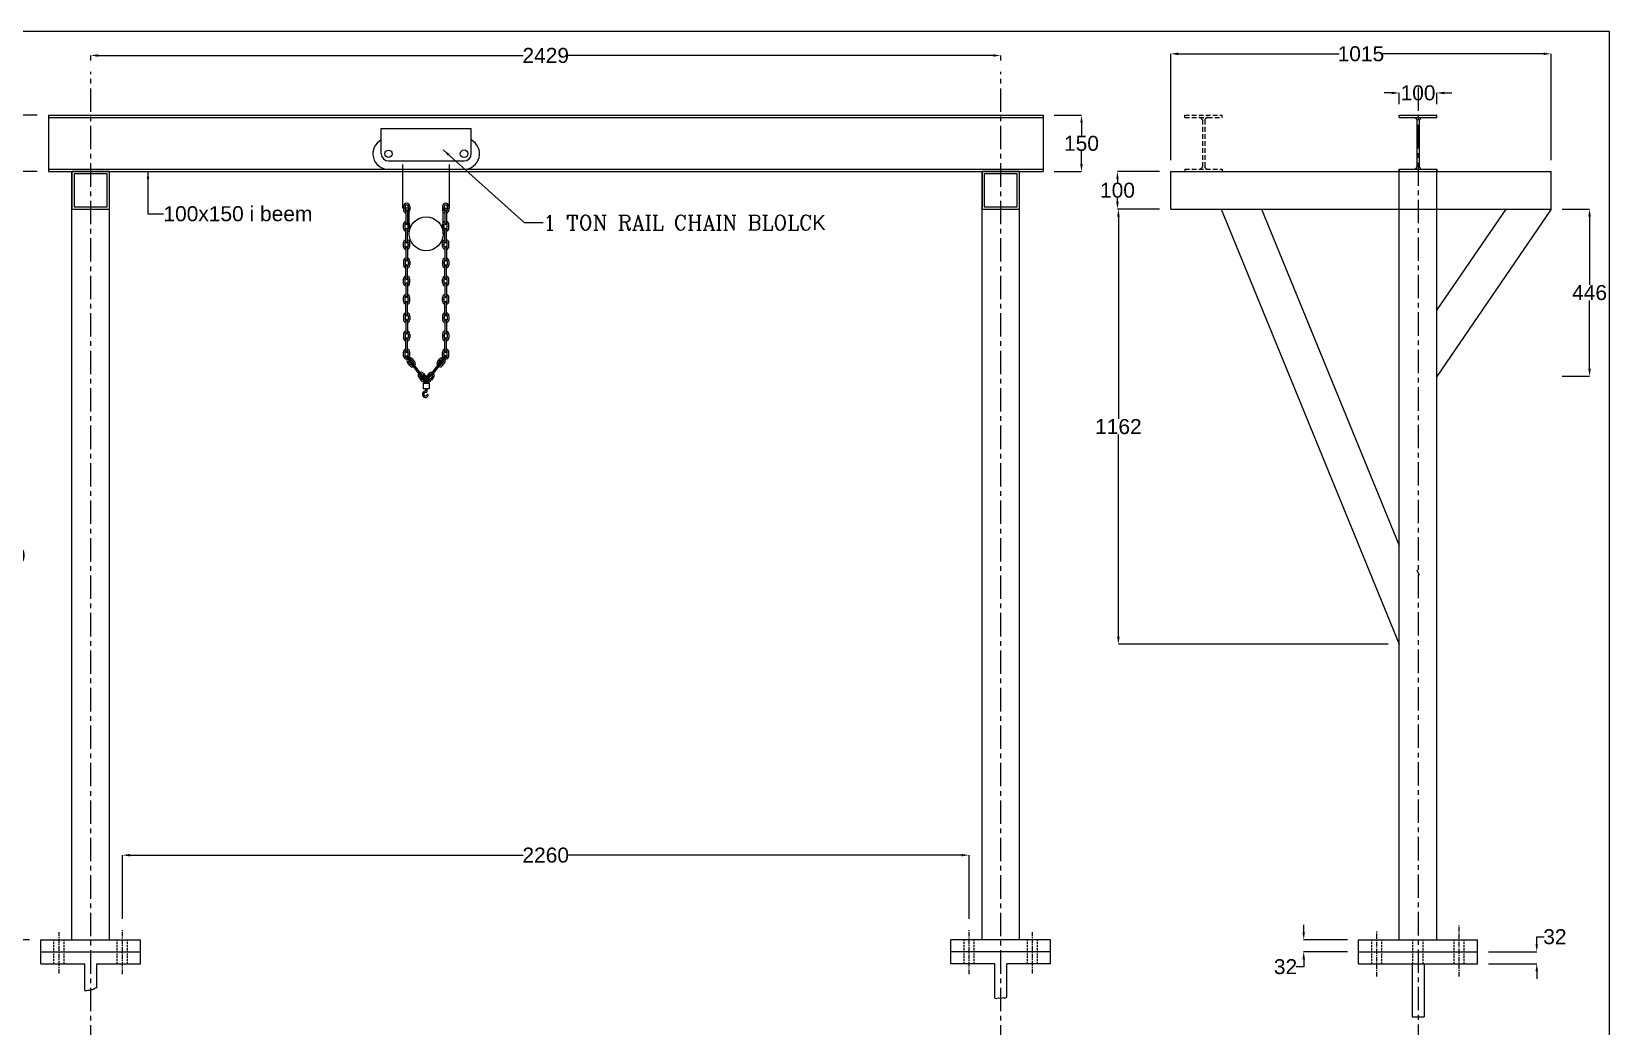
# Model space of a CAD drawing. Header units: inches. Extents: x 639 to 7348, y 3528 to 8220.
# Drawn here: x 3137 to 7348, y 5565 to 8220 of the extents above; entities that cross this region are included whole.
import ezdxf

# ---------------------------------------------------------------- set-up
doc = ezdxf.new("R2010")
doc.units = ezdxf.units.IN
doc.header["$MEASUREMENT"] = 0
doc.linetypes.add('CENTER', pattern=[2, 1.25, -0.25, 0.25, -0.25])
doc.linetypes.add('HIDDEN', pattern=[0.375, 0.25, -0.125])
doc.styles.get("Standard").update_dxf_attribs({"font": 'arial.ttf'})
doc.dimstyles.get("Standard").update_dxf_attribs({"dimtxt": 40, "dimasz": 20, "dimexe": 0.18, "dimexo": 30, "dimgap": 0.09, "dimtad": 0, "dimtih": 1, "dimtoh": 1, "dimdec": 0, "dimzin": 0, "dimdsep": 46, "dimtxsty": 'Standard', "dimcen": 0.09, "dimadec": 0, "dimazin": 0, "dimtfac": 1, "dimtdec": 0, "dimtofl": 0, "dimtmove": 0, "dimatfit": 3, "dimfxl": 1, "dimtolj": 1, "dimtzin": 0, "dimlwd": 5, "dimlwe": 5, "dimarcsym": 0})

# ---------------------------------------------------------------- blocks, each defined once
blk = doc.blocks.new('*D1')
at = {"color": 0, "lineweight": 5, "transparency": 16777216}
for p, q in [((3294.5, 8143), (3294.5, 8156.5)), ((3314.5, 8156.3), (4448.8, 8156.3)), ((5703.5, 8156.3), (4569.2, 8156.3)), ((5723.5, 8143), (5723.5, 8156.5))]:
    blk.add_line(p, q, dxfattribs=at)
at = {"color": 0, "transparency": 16777216}
for points in [[(3314.5, 8159.6), (3314.5, 8153), (3294.5, 8156.3)], [(5703.5, 8159.6), (5703.5, 8153), (5723.5, 8156.3)]]:
    blk.add_solid(points, dxfattribs=at)
at = {"layer": 'Defpoints', "color": 0, "transparency": 16777216}
for p in [(5723.5, 8156.3), (3294.5, 8113), (5723.5, 8113)]:
    blk.add_point(p, dxfattribs=at)
at = {"color": 0, "transparency": 16777216, "insert": (4509, 8156.3), "char_height": 40, "attachment_point": 5}
blk.add_mtext('\\A1;2429', dxfattribs=at)
blk = doc.blocks.new('*D2')
at = {"color": 0, "lineweight": 5, "transparency": 16777216}
for p, q in [((3151.5, 7996.7), (3057.7, 7996.7)), ((3057.9, 7976.7), (3057.9, 7942.2)), ((3057.9, 7866.7), (3057.9, 7901.2)), ((3151.5, 7846.7), (3057.7, 7846.7))]:
    blk.add_line(p, q, dxfattribs=at)
at = {"color": 0, "transparency": 16777216}
for points in [[(3054.5, 7976.7), (3061.2, 7976.7), (3057.9, 7996.7)], [(3054.5, 7866.7), (3061.2, 7866.7), (3057.9, 7846.7)]]:
    blk.add_solid(points, dxfattribs=at)
at = {"layer": 'Defpoints', "color": 0, "transparency": 16777216}
for p in [(3181.5, 7996.7), (3057.9, 7846.7), (3181.5, 7846.7)]:
    blk.add_point(p, dxfattribs=at)
at = {"color": 0, "transparency": 16777216, "insert": (3057.9, 7921.7), "char_height": 40, "attachment_point": 5}
blk.add_mtext('\\A1;150', dxfattribs=at)
blk = doc.blocks.new('*D3')
at = {"color": 0, "lineweight": 5, "transparency": 16777216}
for p, q in [((3379, 5852.9), (3379, 6022.7)), ((3399, 6022.5), (4448.9, 6022.5)), ((5619, 6022.5), (4569, 6022.5)), ((5639, 5852.9), (5639, 6022.7))]:
    blk.add_line(p, q, dxfattribs=at)
at = {"color": 0, "transparency": 16777216}
for points in [[(3399, 6025.8), (3399, 6019.2), (3379, 6022.5)], [(5619, 6025.8), (5619, 6019.2), (5639, 6022.5)]]:
    blk.add_solid(points, dxfattribs=at)
at = {"layer": 'Defpoints', "color": 0, "transparency": 16777216}
for p in [(5639, 6022.5), (3379, 5822.9), (5639, 5822.9)]:
    blk.add_point(p, dxfattribs=at)
at = {"color": 0, "transparency": 16777216, "insert": (4509, 6022.5), "char_height": 40, "attachment_point": 5}
blk.add_mtext('\\A1;2260', dxfattribs=at)
blk = doc.blocks.new('*D4')
at = {"color": 0, "lineweight": 5, "transparency": 16777216}
for p, q in [((3151.5, 7846.7), (3057.9, 7846.7)), ((3058.1, 7826.7), (3058.1, 6842.2)), ((3058.1, 5816.7), (3058.1, 6801.2)), ((3131.5, 5796.7), (3057.9, 5796.7))]:
    blk.add_line(p, q, dxfattribs=at)
at = {"color": 0, "transparency": 16777216}
for points in [[(3054.8, 7826.7), (3061.4, 7826.7), (3058.1, 7846.7)], [(3054.8, 5816.7), (3061.4, 5816.7), (3058.1, 5796.7)]]:
    blk.add_solid(points, dxfattribs=at)
at = {"layer": 'Defpoints', "color": 0, "transparency": 16777216}
for p in [(3058.1, 7846.7), (3181.5, 7846.7), (3161.5, 5796.7)]:
    blk.add_point(p, dxfattribs=at)
at = {"color": 0, "transparency": 16777216, "insert": (3058.1, 6821.7), "char_height": 40, "attachment_point": 5}
blk.add_mtext('\\A1;2050', dxfattribs=at)
blk = doc.blocks.new('*D9')
at = {"color": 0, "lineweight": 5, "transparency": 16777216}
for p, q in [((6147.3, 7846.7), (6034.9, 7846.7)), ((6035.1, 7826.7), (6035.1, 7817.2)), ((6035.1, 7766.7), (6035.1, 7776.2)), ((6147.3, 7746.7), (6034.9, 7746.7))]:
    blk.add_line(p, q, dxfattribs=at)
at = {"color": 0, "transparency": 16777216}
for points in [[(6031.7, 7826.7), (6038.4, 7826.7), (6035.1, 7846.7)], [(6031.7, 7766.7), (6038.4, 7766.7), (6035.1, 7746.7)]]:
    blk.add_solid(points, dxfattribs=at)
at = {"layer": 'Defpoints', "color": 0, "transparency": 16777216}
for p in [(6177.3, 7846.7), (6035.1, 7746.7), (6177.3, 7746.7)]:
    blk.add_point(p, dxfattribs=at)
at = {"color": 0, "transparency": 16777216, "insert": (6035.1, 7796.7), "char_height": 40, "attachment_point": 5}
blk.add_mtext('\\A1;100', dxfattribs=at)
blk = doc.blocks.new('*D10')
at = {"color": 0, "lineweight": 5, "transparency": 16777216}
for p, q in [((6532.2, 5816.7), (6532.2, 5836.7)), ((6648.8, 5796.7), (6532, 5796.7)), ((6648.8, 5764.7), (6532, 5764.7)), ((6532.2, 5744.7), (6532.2, 5724.7)), ((6532.2, 5724.7), (6512.2, 5724.7))]:
    blk.add_line(p, q, dxfattribs=at)
at = {"color": 0, "transparency": 16777216}
for points in [[(6528.8, 5816.7), (6535.5, 5816.7), (6532.2, 5796.7)], [(6528.8, 5744.7), (6535.5, 5744.7), (6532.2, 5764.7)]]:
    blk.add_solid(points, dxfattribs=at)
at = {"layer": 'Defpoints', "color": 0, "transparency": 16777216}
for p in [(6678.8, 5796.7), (6532.2, 5764.7), (6678.8, 5764.7)]:
    blk.add_point(p, dxfattribs=at)
at = {"color": 0, "transparency": 16777216, "insert": (6483.6, 5724.7), "char_height": 40, "attachment_point": 5}
blk.add_mtext('\\A1;32', dxfattribs=at)
blk = doc.blocks.new('*D11')
at = {"color": 0, "lineweight": 5, "transparency": 16777216}
for p, q in [((7154.1, 5784.7), (7154.1, 5804.7)), ((7154.1, 5804.7), (7174.1, 5804.7)), ((7025.8, 5764.7), (7154.3, 5764.7)), ((7025.8, 5732.7), (7154.3, 5732.7)), ((7154.1, 5712.7), (7154.1, 5692.7))]:
    blk.add_line(p, q, dxfattribs=at)
at = {"color": 0, "transparency": 16777216}
for points in [[(7150.8, 5784.7), (7157.4, 5784.7), (7154.1, 5764.7)], [(7150.8, 5712.7), (7157.4, 5712.7), (7154.1, 5732.7)]]:
    blk.add_solid(points, dxfattribs=at)
at = {"layer": 'Defpoints', "color": 0, "transparency": 16777216}
for p in [(6995.8, 5764.7), (6995.8, 5732.7), (7154.1, 5764.7)]:
    blk.add_point(p, dxfattribs=at)
at = {"color": 0, "transparency": 16777216, "insert": (7202.6, 5804.7), "char_height": 40, "attachment_point": 5}
blk.add_mtext('\\A1;32', dxfattribs=at)
blk = doc.blocks.new('*D12')
at = {"color": 0, "lineweight": 5, "transparency": 16777216}
for p, q in [((5866.5, 7996.7), (5939.2, 7996.7)), ((5939, 7976.7), (5939, 7942.2)), ((5939, 7866.7), (5939, 7901.2)), ((5866.5, 7846.7), (5939.2, 7846.7))]:
    blk.add_line(p, q, dxfattribs=at)
at = {"color": 0, "transparency": 16777216}
for points in [[(5935.7, 7976.7), (5942.4, 7976.7), (5939, 7996.7)], [(5935.7, 7866.7), (5942.4, 7866.7), (5939, 7846.7)]]:
    blk.add_solid(points, dxfattribs=at)
at = {"layer": 'Defpoints', "color": 0, "transparency": 16777216}
for p in [(5836.5, 7996.7), (5836.5, 7846.7), (5939, 7846.7)]:
    blk.add_point(p, dxfattribs=at)
at = {"color": 0, "transparency": 16777216, "insert": (5939, 7921.7), "char_height": 40, "attachment_point": 5}
blk.add_mtext('\\A1;150', dxfattribs=at)
blk = doc.blocks.new('*D13')
at = {"color": 0, "lineweight": 5, "transparency": 16777216}
for p, q in [((6767.3, 8056.4), (6747.3, 8056.4)), ((6787.3, 8026.7), (6787.3, 8056.6)), ((6887.3, 8026.7), (6887.3, 8056.6)), ((6907.3, 8056.4), (6927.3, 8056.4))]:
    blk.add_line(p, q, dxfattribs=at)
at = {"color": 0, "transparency": 16777216}
for points in [[(6767.3, 8059.8), (6767.3, 8053.1), (6787.3, 8056.4)], [(6907.3, 8059.8), (6907.3, 8053.1), (6887.3, 8056.4)]]:
    blk.add_solid(points, dxfattribs=at)
at = {"layer": 'Defpoints', "color": 0, "transparency": 16777216}
for p in [(6887.3, 8056.4), (6787.3, 7996.7), (6887.3, 7996.7)]:
    blk.add_point(p, dxfattribs=at)
at = {"color": 0, "transparency": 16777216, "insert": (6837.3, 8056.4), "char_height": 40, "attachment_point": 5}
blk.add_mtext('\\A1;100', dxfattribs=at)
blk = doc.blocks.new('*D37')
at = {"color": 0, "lineweight": 5, "transparency": 16777216}
for p, q in [((6177.3, 7876.7), (6177.3, 8160.9)), ((6197.3, 8160.8), (6626.7, 8160.8)), ((7172.3, 8160.8), (6742.9, 8160.8)), ((7192.3, 7876.7), (7192.3, 8160.9))]:
    blk.add_line(p, q, dxfattribs=at)
at = {"color": 0, "transparency": 16777216}
for points in [[(6197.3, 8164.1), (6197.3, 8157.4), (6177.3, 8160.8)], [(7172.3, 8164.1), (7172.3, 8157.4), (7192.3, 8160.8)]]:
    blk.add_solid(points, dxfattribs=at)
at = {"layer": 'Defpoints', "color": 0, "transparency": 16777216}
for p in [(7192.3, 8160.8), (6177.3, 7846.7), (7192.3, 7846.7)]:
    blk.add_point(p, dxfattribs=at)
at = {"color": 0, "transparency": 16777216, "insert": (6684.8, 8160.8), "char_height": 40, "attachment_point": 5}
blk.add_mtext('\\A1;1015', dxfattribs=at)
blk = doc.blocks.new('*D38')
at = {"color": 0, "lineweight": 5, "transparency": 16777216}
for p, q in [((6147.3, 7746.7), (6037.4, 7746.7)), ((6037.5, 7726.7), (6037.5, 7186.4)), ((6037.5, 6605.1), (6037.5, 7145.4)), ((6757.3, 6585.1), (6037.4, 6585.1))]:
    blk.add_line(p, q, dxfattribs=at)
at = {"color": 0, "transparency": 16777216}
for points in [[(6034.2, 7726.7), (6040.9, 7726.7), (6037.5, 7746.7)], [(6034.2, 6605.1), (6040.9, 6605.1), (6037.5, 6585.1)]]:
    blk.add_solid(points, dxfattribs=at)
at = {"layer": 'Defpoints', "color": 0, "transparency": 16777216}
for p in [(6177.3, 7746.7), (6037.5, 6585.1), (6787.3, 6585.1)]:
    blk.add_point(p, dxfattribs=at)
at = {"color": 0, "transparency": 16777216, "insert": (6037.5, 7165.9), "char_height": 40, "attachment_point": 5}
blk.add_mtext('\\A1;1162', dxfattribs=at)
blk = doc.blocks.new('*D39')
at = {"color": 0, "lineweight": 5, "transparency": 16777216}
for p, q in [((7222.3, 7746.7), (7295.2, 7746.7)), ((7295.1, 7726.7), (7295.1, 7544.1)), ((7295.1, 7320.4), (7295.1, 7503)), ((7222.3, 7300.4), (7295.2, 7300.4))]:
    blk.add_line(p, q, dxfattribs=at)
at = {"color": 0, "transparency": 16777216}
for points in [[(7291.7, 7726.7), (7298.4, 7726.7), (7295.1, 7746.7)], [(7291.7, 7320.4), (7298.4, 7320.4), (7295.1, 7300.4)]]:
    blk.add_solid(points, dxfattribs=at)
at = {"layer": 'Defpoints', "color": 0, "transparency": 16777216}
for p in [(7192.3, 7746.7), (7192.3, 7300.4), (7295.1, 7300.4)]:
    blk.add_point(p, dxfattribs=at)
at = {"color": 0, "transparency": 16777216, "insert": (7295.1, 7523.5), "char_height": 40, "attachment_point": 5}
blk.add_mtext('\\A1;446', dxfattribs=at)

msp = doc.modelspace()

# ---------------------------------------------------------------- linework, layer by layer
at = {"linetype": 'CENTER', "lineweight": 5, "ltscale": 50}
for p, q in [((3294.5, 5506.2), (3294.5, 8113)), ((5723.5, 5506.2), (5723.5, 8113)), ((6837.3, 8071), (6837.3, 5447.1))]:
    msp.add_line(p, q, dxfattribs=at)
for p, q in [((3181.5, 7996.7), (5836.5, 7996.7)), ((3181.5, 7996.7), (3181.5, 7852.7)), ((3181.5, 7990.7), (5836.5, 7990.7)), ((4070.2, 7894.2), (4070.2, 7961.4)), ((4070.2, 7961.4), (4310.2, 7961.4)), ((4310.2, 7894.2), (4310.2, 7961.4)), ((5836.5, 7996.7), (5836.5, 7846.7)), ((6787.3, 7996.7), (6887.3, 7996.7)), ((6787.3, 7990.7), (6787.3, 7996.7)), ((6787.3, 7990.7), (6825.8, 7990.7)), ((6825.8, 7990.7), (6848.8, 7990.7)), ((6834.3, 7984.3), (6834.3, 7859.1)), ((6840.3, 7984.3), (6840.3, 7859.1)), ((6848.8, 7990.7), (6887.3, 7990.7)), ((6887.3, 7990.7), (6887.3, 7996.7)), ((3181.5, 7852.7), (5836.5, 7852.7)), ((3181.5, 7852.7), (3181.5, 7852.7)), ((3181.5, 7852.7), (3181.5, 7846.7)), ((3181.5, 7846.7), (5836.5, 7846.7)), ((3244.5, 5796.7), (3244.5, 7846.7)), ((3344.5, 5796.7), (3344.5, 7846.7)), ((4089.3, 7875), (4291, 7875)), ((4128, 7748.7), (4128, 7865.6)), ((4251.8, 7748.7), (4251.8, 7865.6)), ((5673.5, 5796.7), (5673.5, 7846.7)), ((5773.5, 5796.7), (5773.5, 7846.7)), ((6177.3, 7746.7), (6177.3, 7846.7)), ((6177.3, 7846.7), (6812.3, 7846.7)), ((6787.3, 5796.7), (6787.3, 7852.7)), ((6787.3, 7852.7), (6887.3, 7852.7)), ((6787.3, 7852.7), (6787.3, 7846.7)), ((6812.3, 7846.7), (7192.3, 7846.7)), ((6887.3, 5796.7), (6887.3, 7852.7)), ((6887.3, 7852.7), (6887.3, 7846.7)), ((7192.3, 7746.7), (7192.3, 7846.7)), ((6177.3, 7746.7), (7192.3, 7746.7)), ((6311.5, 7746.7), (6787.3, 6585.1)), ((6419.6, 7746.7), (6787.3, 6848.9)), ((7192.3, 7746.7), (6887.3, 7300.1)), ((7071.2, 7746.7), (6887.3, 7477.5)), ((6834.3, 6784.2), (6840.3, 6769.5)), ((3161.5, 5796.7), (3427.5, 5796.7)), ((3161.5, 5732.7), (3161.5, 5796.7)), ((3427.5, 5732.7), (3427.5, 5796.7)), ((5856.5, 5796.7), (5590.5, 5796.7)), ((5590.5, 5732.7), (5590.5, 5796.7)), ((5856.5, 5732.7), (5856.5, 5796.7)), ((6678.8, 5796.7), (6995.8, 5796.7)), ((6678.8, 5732.7), (6678.8, 5796.7)), ((6995.8, 5732.7), (6995.8, 5796.7)), ((3161.5, 5764.7), (3427.5, 5764.7)), ((3161.5, 5732.7), (3278.5, 5732.7)), ((3278.5, 5661.1), (3278.5, 5732.7)), ((3310.5, 5668.8), (3310.5, 5732.7)), ((3310.5, 5732.7), (3427.5, 5732.7)), ((5856.5, 5764.7), (5590.5, 5764.7)), ((5707.5, 5732.7), (5590.5, 5732.7)), ((5707.5, 5641), (5707.5, 5732.7)), ((5739.5, 5643.2), (5739.5, 5732.7)), ((5856.5, 5732.7), (5739.5, 5732.7)), ((6678.8, 5764.7), (6995.8, 5764.7)), ((6678.8, 5732.7), (6995.8, 5732.7)), ((6821.3, 5732.7), (6821.3, 5591.1)), ((6853.3, 5732.7), (6853.3, 5591.1)), ((3278.5, 5661.1), (3281.1, 5661.7)), ((3281.1, 5661.7), (3283.9, 5661)), ((3283.9, 5661), (3286.6, 5662.7)), ((3286.6, 5662.7), (3291.1, 5662)), ((3291.1, 5662), (3295.9, 5664.4)), ((3295.9, 5664.4), (3299.5, 5664.4)), ((3299.5, 5664.4), (3302.1, 5666)), ((3302.1, 5666), (3304.1, 5666)), ((3304.1, 5666), (3305.7, 5667.9)), ((3305.7, 5667.9), (3308.8, 5669.4)), ((3308.8, 5669.4), (3310.5, 5668.8)), ((5707.5, 5641), (5711.2, 5640.3)), ((5711.2, 5640.3), (5717.7, 5641.7)), ((5717.7, 5641.7), (5722, 5640.9)), ((5722, 5640.9), (5727.6, 5642.1)), ((5727.6, 5642.1), (5732.1, 5643.1)), ((5732.1, 5643.1), (5734.6, 5641.2)), ((5734.6, 5641.2), (5739.5, 5643.2)), ((6821.3, 5591.1), (6853.3, 5591.1))]:
    msp.add_line(p, q)
at = {"linetype": 'HIDDEN', "lineweight": 5, "ltscale": 50}
for p, q in [((6214.8, 7996.7), (6314.8, 7996.7)), ((6214.8, 7990.7), (6214.8, 7996.7)), ((6214.8, 7990.7), (6253.2, 7990.7)), ((6253.2, 7990.7), (6276.3, 7990.7)), ((6261.8, 7984.3), (6261.8, 7859.1)), ((6267.8, 7984.3), (6267.8, 7859.1)), ((6276.3, 7990.7), (6314.8, 7990.7)), ((6314.8, 7990.7), (6314.8, 7996.7)), ((6214.8, 7852.7), (6214.8, 7846.7)), ((6214.8, 7852.7), (6314.8, 7852.7)), ((6314.8, 7852.7), (6314.8, 7846.7))]:
    msp.add_line(p, q, dxfattribs=at)
at = {"lineweight": 13}
for p, q in [((4129.4, 7753.9), (4129.4, 7743.8)), ((4133.6, 7753.9), (4133.6, 7743.8)), ((4141.6, 7753.9), (4141.6, 7743.8)), ((4145.9, 7753.9), (4145.9, 7743.8)), ((4233.9, 7753.9), (4233.9, 7743.8)), ((4238.2, 7753.9), (4238.2, 7743.8)), ((4246.2, 7753.9), (4246.2, 7743.8)), ((4250.4, 7753.9), (4250.4, 7743.8)), ((4144.6, 7748.7), (4128, 7748.7)), ((4135.5, 7741.9), (4135.5, 7707.5)), ((4139.8, 7741.9), (4139.8, 7707.5)), ((4141.6, 7749.1), (4145.9, 7749.1)), ((4144.6, 7680.5), (4144.6, 7748.7)), ((4238.2, 7749.1), (4233.9, 7749.1)), ((4235.2, 7680.5), (4235.2, 7748.7)), ((4235.2, 7680.5), (4235.2, 7748.7)), ((4235.2, 7748.7), (4251.8, 7748.7)), ((4240.1, 7741.9), (4240.1, 7707.5)), ((4244.3, 7741.9), (4244.3, 7707.5)), ((4129.4, 7695.5), (4129.4, 7705.6)), ((4133.6, 7695.5), (4133.6, 7705.6)), ((4135.5, 7658.8), (4135.5, 7693.2)), ((4139.8, 7658.8), (4139.8, 7693.2)), ((4141.6, 7695.5), (4141.6, 7705.6)), ((4141.6, 7700.4), (4145.9, 7700.4)), ((4145.9, 7695.5), (4145.9, 7705.6)), ((4233.9, 7695.5), (4233.9, 7705.6)), ((4238.2, 7700.4), (4233.9, 7700.4)), ((4238.2, 7695.5), (4238.2, 7705.6)), ((4240.1, 7658.8), (4240.1, 7693.2)), ((4244.3, 7658.8), (4244.3, 7693.2)), ((4246.2, 7695.5), (4246.2, 7705.6)), ((4250.4, 7695.5), (4250.4, 7705.6)), ((4129.4, 7646.8), (4129.4, 7656.9)), ((4133.6, 7646.8), (4133.6, 7656.9)), ((4135.5, 7644.5), (4135.5, 7610.1)), ((4139.8, 7644.5), (4139.8, 7610.1)), ((4141.6, 7646.8), (4141.6, 7656.9)), ((4141.6, 7651.6), (4145.9, 7651.6)), ((4145.9, 7646.8), (4145.9, 7656.9)), ((4233.9, 7646.8), (4233.9, 7656.9)), ((4238.2, 7651.6), (4233.9, 7651.6)), ((4238.2, 7646.8), (4238.2, 7656.9)), ((4240.1, 7644.5), (4240.1, 7610.1)), ((4244.3, 7644.5), (4244.3, 7610.1)), ((4246.2, 7646.8), (4246.2, 7656.9)), ((4250.4, 7646.8), (4250.4, 7656.9)), ((4129.4, 7607.8), (4129.4, 7597.6)), ((4133.6, 7607.8), (4133.6, 7597.6)), ((4135.5, 7561.3), (4135.5, 7595.7)), ((4139.8, 7561.3), (4139.8, 7595.7)), ((4141.6, 7607.8), (4141.6, 7597.6)), ((4141.6, 7602.9), (4145.9, 7602.9)), ((4145.9, 7607.8), (4145.9, 7597.6)), ((4233.9, 7607.8), (4233.9, 7597.6)), ((4238.2, 7602.9), (4233.9, 7602.9)), ((4238.2, 7607.8), (4238.2, 7597.6)), ((4240.1, 7561.3), (4240.1, 7595.7)), ((4244.3, 7561.3), (4244.3, 7595.7)), ((4246.2, 7607.8), (4246.2, 7597.6)), ((4250.4, 7607.8), (4250.4, 7597.6)), ((4129.4, 7549.3), (4129.4, 7559.5)), ((4133.6, 7549.3), (4133.6, 7559.5)), ((4135.5, 7547), (4135.5, 7512.6)), ((4139.8, 7547), (4139.8, 7512.6)), ((4141.6, 7549.3), (4141.6, 7559.5)), ((4141.6, 7554.2), (4145.9, 7554.2)), ((4145.9, 7549.3), (4145.9, 7559.5)), ((4233.9, 7549.3), (4233.9, 7559.5)), ((4238.2, 7554.2), (4233.9, 7554.2)), ((4238.2, 7549.3), (4238.2, 7559.5)), ((4240.1, 7547), (4240.1, 7512.6)), ((4244.3, 7547), (4244.3, 7512.6)), ((4246.2, 7549.3), (4246.2, 7559.5)), ((4250.4, 7549.3), (4250.4, 7559.5)), ((4129.4, 7500.6), (4129.4, 7510.8)), ((4133.6, 7500.6), (4133.6, 7510.8)), ((4135.5, 7463.9), (4135.5, 7498.3)), ((4139.8, 7463.9), (4139.8, 7498.3)), ((4141.6, 7500.6), (4141.6, 7510.8)), ((4141.6, 7505.5), (4145.9, 7505.5)), ((4145.9, 7500.6), (4145.9, 7510.8)), ((4233.9, 7500.6), (4233.9, 7510.8)), ((4238.2, 7505.5), (4233.9, 7505.5)), ((4238.2, 7500.6), (4238.2, 7510.8)), ((4240.1, 7463.9), (4240.1, 7498.3)), ((4244.3, 7463.9), (4244.3, 7498.3)), ((4246.2, 7500.6), (4246.2, 7510.8)), ((4250.4, 7500.6), (4250.4, 7510.8)), ((4129.4, 7461.6), (4129.4, 7451.4)), ((4133.6, 7461.6), (4133.6, 7451.4)), ((4141.6, 7461.6), (4141.6, 7451.4)), ((4141.6, 7456.7), (4145.9, 7456.7)), ((4145.9, 7461.6), (4145.9, 7451.4)), ((4233.9, 7461.6), (4233.9, 7451.4)), ((4238.2, 7456.7), (4233.9, 7456.7)), ((4238.2, 7461.6), (4238.2, 7451.4)), ((4246.2, 7461.6), (4246.2, 7451.4)), ((4250.4, 7461.6), (4250.4, 7451.4)), ((4129.4, 7412.9), (4129.4, 7402.7)), ((4133.6, 7412.9), (4133.6, 7402.7)), ((4135.5, 7449.6), (4135.5, 7415.2)), ((4139.8, 7449.6), (4139.8, 7415.2)), ((4141.6, 7412.9), (4141.6, 7402.7)), ((4145.9, 7412.9), (4145.9, 7402.7)), ((4233.9, 7412.9), (4233.9, 7402.7)), ((4238.2, 7412.9), (4238.2, 7402.7)), ((4240.1, 7449.6), (4240.1, 7415.2)), ((4244.3, 7449.6), (4244.3, 7415.2)), ((4246.2, 7412.9), (4246.2, 7402.7)), ((4250.4, 7412.9), (4250.4, 7402.7)), ((4135.5, 7366.5), (4135.5, 7400.9)), ((4139.8, 7366.5), (4139.8, 7400.9)), ((4141.6, 7408), (4145.9, 7408)), ((4238.2, 7408), (4233.9, 7408)), ((4240.1, 7366.5), (4240.1, 7400.9)), ((4244.3, 7366.5), (4244.3, 7400.9)), ((4129.4, 7354.4), (4129.4, 7364.6)), ((4133.6, 7354.4), (4133.6, 7364.6)), ((4135.9, 7353.1), (4139.3, 7355.7)), ((4135.9, 7353.1), (4144.2, 7342.2)), ((4137.6, 7354.4), (4189.9, 7285.3)), ((4189.9, 7285.3), (4137.6, 7354.4)), ((4139.3, 7355.7), (4147.6, 7344.7)), ((4146.5, 7328.9), (4140.4, 7337)), ((4141.6, 7354.4), (4141.6, 7364.6)), ((4141.6, 7359.3), (4145.9, 7359.3)), ((4150, 7331.4), (4143.8, 7339.6)), ((4145.9, 7354.4), (4145.9, 7364.6)), ((4156.3, 7336.2), (4150.2, 7344.4)), ((4173.5, 7303.2), (4152.8, 7330.7)), ((4153.4, 7340.1), (4156.8, 7342.7)), ((4159.7, 7338.8), (4153.6, 7346.9)), ((4176.9, 7305.8), (4156.2, 7333.3)), ((4189.9, 7285.3), (4242.2, 7354.4)), ((4202.9, 7305.8), (4223.6, 7333.3)), ((4206.3, 7303.2), (4227, 7330.7)), ((4220.1, 7338.8), (4226.2, 7346.9)), ((4226.4, 7340.1), (4223, 7342.7)), ((4223.5, 7336.2), (4229.6, 7344.4)), ((4229.9, 7331.4), (4236, 7339.6)), ((4240.5, 7355.7), (4232.2, 7344.7)), ((4233.3, 7328.9), (4239.4, 7337)), ((4233.9, 7354.4), (4233.9, 7364.6)), ((4238.2, 7359.3), (4233.9, 7359.3)), ((4243.9, 7353.1), (4235.6, 7342.2)), ((4238.2, 7354.4), (4238.2, 7364.6)), ((4243.9, 7353.1), (4240.5, 7355.7)), ((4246.2, 7354.4), (4246.2, 7364.6)), ((4250.4, 7354.4), (4250.4, 7364.6)), ((4170, 7297.7), (4176.1, 7289.6)), ((4173.4, 7300.3), (4179.5, 7292.2)), ((4179.8, 7305.1), (4185.9, 7297)), ((4182.1, 7291.8), (4188.1, 7283.9)), ((4182.7, 7301.2), (4186.1, 7303.8)), ((4183.2, 7307.7), (4189.3, 7299.6)), ((4185.5, 7294.4), (4191.5, 7286.5)), ((4188.1, 7283.9), (4191.5, 7286.5)), ((4194.3, 7294.4), (4188.3, 7286.5)), ((4191.7, 7283.9), (4188.3, 7286.5)), ((4196.6, 7307.7), (4190.5, 7299.6)), ((4197.7, 7291.8), (4191.7, 7283.9)), ((4197.1, 7301.2), (4193.7, 7303.8)), ((4200, 7305.1), (4193.9, 7297)), ((4206.4, 7300.3), (4200.3, 7292.2)), ((4209.8, 7297.7), (4203.7, 7289.6)), ((4181.7, 7282.1), (4198.1, 7282.1)), ((4181.7, 7282.1), (4181.7, 7267)), ((4198.1, 7267), (4181.7, 7267)), ((4182.4, 7283), (4184.3, 7283)), ((4182.4, 7283), (4182.4, 7282.1)), ((4184.3, 7285.3), (4195.5, 7285.3)), ((4184.3, 7285.3), (4184.3, 7282.1)), ((4184.3, 7283), (4195.5, 7283)), ((4188, 7267), (4188, 7261.4)), ((4188.3, 7257.6), (4191.8, 7257.6)), ((4191.8, 7267), (4191.8, 7261.4)), ((4191.8, 7261.4), (4191.8, 7257.6)), ((4195.5, 7285.3), (4195.5, 7282.1)), ((4195.5, 7283), (4197.4, 7283)), ((4197.4, 7283), (4197.4, 7282.1)), ((4198.1, 7282.1), (4198.1, 7267))]:
    msp.add_line(p, q, dxfattribs=at)
at = {"linetype": 'CENTER', "lineweight": 5, "ltscale": 10}
for p, q in [((3210, 5707.1), (3210, 5816.9)), ((3379, 5705.3), (3379, 5822.9)), ((5639, 5705.3), (5639, 5822.9)), ((5808, 5707.1), (5808, 5816.9)), ((6727.3, 5698.9), (6727.3, 5819.4)), ((6947.3, 5698.9), (6947.3, 5834.8))]:
    msp.add_line(p, q, dxfattribs=at)
at = {"linetype": 'HIDDEN', "lineweight": 5, "ltscale": 20}
for p, q in [((3196.5, 5732.7), (3196.5, 5796.7)), ((3223.5, 5732.7), (3223.5, 5796.7)), ((3365.5, 5732.7), (3365.5, 5796.7)), ((3392.5, 5732.7), (3392.5, 5796.7)), ((5625.5, 5732.7), (5625.5, 5796.7)), ((5652.5, 5732.7), (5652.5, 5796.7)), ((5794.5, 5732.7), (5794.5, 5796.7)), ((5821.5, 5732.7), (5821.5, 5796.7)), ((6713.8, 5732.7), (6713.8, 5796.7)), ((6740.8, 5732.7), (6740.8, 5796.7)), ((6823.8, 5732.7), (6823.8, 5796.7)), ((6850.8, 5732.7), (6850.8, 5796.7)), ((6933.8, 5732.7), (6933.8, 5796.7)), ((6960.8, 5732.7), (6960.8, 5796.7))]:
    msp.add_line(p, q, dxfattribs=at)
for points in [[(639.4, 3527.8), (7348.2, 3527.8), (7348.2, 8220.2), (639.4, 8220.2)], [(3244.5, 7746.7), (3344.5, 7746.7), (3344.5, 7846.7), (3244.5, 7846.7)], [(3250.5, 7752.7), (3338.5, 7752.7), (3338.5, 7840.7), (3250.5, 7840.7)], [(5673.5, 7746.7), (5773.5, 7746.7), (5773.5, 7846.7), (5673.5, 7846.7)], [(5679.5, 7752.7), (5767.5, 7752.7), (5767.5, 7840.7), (5679.5, 7840.7)]]:
    msp.add_lwpolyline(points, close=True)
for centre, radius in [((4089.3, 7894.2), 9.78), ((4291, 7894.2), 10.2), ((4189.9, 7680.5), 45.3)]:
    msp.add_circle(centre, radius)
at = {"linetype": 'HIDDEN', "lineweight": 5, "ltscale": 50}
for centre, start, end in [((6252.4, 7980.7), 20.7967, 85.1031), ((6277.1, 7980.7), 94.8969, 159.2033), ((6252.4, 7862.7), 274.8969, 339.2033), ((6277.1, 7862.7), 200.7967, 265.1031)]:
    msp.add_arc(centre, 10, start, end, dxfattribs=at)
for centre, radius, start, end in [((6824.9, 7980.7), 10, 20.7967, 85.1031), ((6849.7, 7980.7), 10, 94.8969, 159.2033), ((4089.3, 7894.2), 41.5, 117.5147, 270.952), ((4291, 7894.2), 41.4, 269.9604, 62.4812), ((4089.3, 7894.2), 19.2, 180, 270), ((4291, 7894.2), 41.4, 180, 183.4218), ((4291, 7894.2), 19.2, 270, 0), ((6824.9, 7862.7), 10, 274.8969, 339.2033), ((6849.7, 7862.7), 10, 200.7967, 265.1031)]:
    msp.add_arc(centre, radius, start, end)
at = {"lineweight": 13}
for centre, radius, start, end in [((4137.6, 7753.9), 8.26, 0, 180), ((4137.6, 7753.9), 3.99, 0, 180), ((4242.2, 7753.9), 8.26, 0, 180), ((4242.2, 7753.9), 3.99, 0, 180), ((4137.6, 7743.8), 8.26, 180, 255.0154), ((4137.6, 7705.6), 8.26, 104.9846, 180), ((4137.6, 7743.8), 3.99, 180, 237.6254), ((4137.6, 7705.6), 3.99, 122.3746, 180), ((4137.6, 7741.9), 2.13, 0, 180), ((4137.6, 7708), 2.13, 180, 0), ((4137.6, 7743.8), 3.99, 302.3746, 0), ((4137.6, 7743.8), 8.26, 284.9846, 0), ((4137.6, 7705.6), 8.26, 0, 75.0154), ((4137.6, 7705.6), 3.99, 0, 57.6254), ((4242.2, 7743.8), 8.26, 180, 255.0154), ((4242.2, 7705.6), 8.26, 104.9846, 180), ((4242.2, 7743.8), 3.99, 180, 237.6254), ((4242.2, 7705.6), 3.99, 122.3746, 180), ((4242.2, 7741.9), 2.13, 0, 180), ((4242.2, 7708), 2.13, 180, 0), ((4242.2, 7743.8), 8.26, 284.9846, 0), ((4242.2, 7743.8), 3.99, 302.3746, 0), ((4242.2, 7705.6), 8.26, 0, 75.0154), ((4242.2, 7705.6), 3.99, 0, 57.6254), ((4137.6, 7695.5), 8.26, 180, 255.0154), ((4137.6, 7695.5), 3.99, 180, 237.6254), ((4137.6, 7692.7), 2.13, 0, 180), ((4137.6, 7695.5), 3.99, 302.3746, 0), ((4137.6, 7695.5), 8.26, 284.9846, 0), ((4242.2, 7695.5), 8.26, 180, 255.0154), ((4242.2, 7695.5), 3.99, 180, 237.6254), ((4242.2, 7692.7), 2.13, 0, 180), ((4242.2, 7695.5), 8.26, 284.9846, 0), ((4242.2, 7695.5), 3.99, 302.3746, 0), ((4137.6, 7656.9), 8.26, 104.9846, 180), ((4137.6, 7646.8), 8.26, 180, 255.0154), ((4137.6, 7656.9), 3.99, 122.3746, 180), ((4137.6, 7646.8), 3.99, 180, 237.6254), ((4137.6, 7658.8), 2.13, 180, 0), ((4137.6, 7644.5), 2.13, 0, 180), ((4137.6, 7656.9), 8.26, 0, 75.0154), ((4137.6, 7656.9), 3.99, 0, 57.6254), ((4137.6, 7646.8), 3.99, 302.3746, 0), ((4137.6, 7646.8), 8.26, 284.9846, 0), ((4242.2, 7656.9), 8.26, 104.9846, 180), ((4242.2, 7646.8), 8.26, 180, 255.0154), ((4242.2, 7656.9), 3.99, 122.3746, 180), ((4242.2, 7646.8), 3.99, 180, 237.6254), ((4242.2, 7658.8), 2.13, 180, 0), ((4242.2, 7644.5), 2.13, 0, 180), ((4242.2, 7656.9), 8.26, 0, 75.0154), ((4242.2, 7656.9), 3.99, 0, 57.6254), ((4242.2, 7646.8), 8.26, 284.9846, 0), ((4242.2, 7646.8), 3.99, 302.3746, 0), ((4137.6, 7607.8), 8.26, 104.9846, 180), ((4137.6, 7597.6), 8.26, 180, 255.0154), ((4137.6, 7607.8), 3.99, 122.3746, 180), ((4137.6, 7597.6), 3.99, 180, 237.6254), ((4137.6, 7610.5), 2.13, 180, 0), ((4137.6, 7595.3), 2.13, 0, 180), ((4137.6, 7607.8), 8.26, 0, 75.0154), ((4137.6, 7607.8), 3.99, 0, 57.6254), ((4137.6, 7597.6), 8.26, 284.9846, 0), ((4137.6, 7597.6), 3.99, 302.3746, 0), ((4242.2, 7607.8), 8.26, 104.9846, 180), ((4242.2, 7597.6), 8.26, 180, 255.0154), ((4242.2, 7607.8), 3.99, 122.3746, 180), ((4242.2, 7597.6), 3.99, 180, 237.6254), ((4242.2, 7610.5), 2.13, 180, 0), ((4242.2, 7595.3), 2.13, 0, 180), ((4242.2, 7607.8), 8.26, 0, 75.0154), ((4242.2, 7607.8), 3.99, 0, 57.6254), ((4242.2, 7597.6), 8.26, 284.9846, 0), ((4242.2, 7597.6), 3.99, 302.3746, 0), ((4137.6, 7559.5), 8.26, 104.9846, 180), ((4137.6, 7549.3), 8.26, 180, 255.0154), ((4137.6, 7559.5), 3.99, 122.3746, 180), ((4137.6, 7549.3), 3.99, 180, 237.6254), ((4137.6, 7561.3), 2.13, 180, 0), ((4137.6, 7547), 2.13, 0, 180), ((4137.6, 7559.5), 8.26, 0, 75.0154), ((4137.6, 7559.5), 3.99, 0, 57.6254), ((4137.6, 7549.3), 3.99, 302.3746, 0), ((4137.6, 7549.3), 8.26, 284.9846, 0), ((4242.2, 7559.5), 8.26, 104.9846, 180), ((4242.2, 7549.3), 8.26, 180, 255.0154), ((4242.2, 7559.5), 3.99, 122.3746, 180), ((4242.2, 7549.3), 3.99, 180, 237.6254), ((4242.2, 7561.3), 2.13, 180, 0), ((4242.2, 7547), 2.13, 0, 180), ((4242.2, 7559.5), 8.26, 0, 75.0154), ((4242.2, 7559.5), 3.99, 0, 57.6254), ((4242.2, 7549.3), 8.26, 284.9846, 0), ((4242.2, 7549.3), 3.99, 302.3746, 0), ((4137.6, 7510.8), 8.26, 104.9846, 180), ((4137.6, 7500.6), 8.26, 180, 255.0154), ((4137.6, 7510.8), 3.99, 122.3746, 180), ((4137.6, 7500.6), 3.99, 180, 237.6254), ((4137.6, 7513.1), 2.13, 180, 0), ((4137.6, 7497.8), 2.13, 0, 180), ((4137.6, 7510.8), 8.26, 0, 75.0154), ((4137.6, 7510.8), 3.99, 0, 57.6254), ((4137.6, 7500.6), 3.99, 302.3746, 0), ((4137.6, 7500.6), 8.26, 284.9846, 0), ((4242.2, 7510.8), 8.26, 104.9846, 180), ((4242.2, 7500.6), 8.26, 180, 255.0154), ((4242.2, 7510.8), 3.99, 122.3746, 180), ((4242.2, 7500.6), 3.99, 180, 237.6254), ((4242.2, 7513.1), 2.13, 180, 0), ((4242.2, 7497.8), 2.13, 0, 180), ((4242.2, 7510.8), 8.26, 0, 75.0154), ((4242.2, 7510.8), 3.99, 0, 57.6254), ((4242.2, 7500.6), 8.26, 284.9846, 0), ((4242.2, 7500.6), 3.99, 302.3746, 0), ((4137.6, 7461.6), 8.26, 104.9846, 180), ((4137.6, 7461.6), 3.99, 122.3746, 180), ((4137.6, 7463.9), 2.13, 180, 0), ((4137.6, 7461.6), 8.26, 0, 75.0154), ((4137.6, 7461.6), 3.99, 0, 57.6254), ((4242.2, 7461.6), 8.26, 104.9846, 180), ((4242.2, 7461.6), 3.99, 122.3746, 180), ((4242.2, 7463.9), 2.13, 180, 0), ((4242.2, 7461.6), 8.26, 0, 75.0154), ((4242.2, 7461.6), 3.99, 0, 57.6254), ((4137.6, 7451.4), 8.26, 180, 255.0154), ((4137.6, 7412.9), 8.26, 104.9846, 180), ((4137.6, 7451.4), 3.99, 180, 237.6254), ((4137.6, 7412.9), 3.99, 122.3746, 180), ((4137.6, 7449.6), 2.13, 0, 180), ((4137.6, 7415.6), 2.13, 180, 0), ((4137.6, 7451.4), 8.26, 284.9846, 0), ((4137.6, 7451.4), 3.99, 302.3746, 0), ((4137.6, 7412.9), 8.26, 0, 75.0154), ((4137.6, 7412.9), 3.99, 0, 57.6254), ((4242.2, 7451.4), 8.26, 180, 255.0154), ((4242.2, 7412.9), 8.26, 104.9846, 180), ((4242.2, 7451.4), 3.99, 180, 237.6254), ((4242.2, 7412.9), 3.99, 122.3746, 180), ((4242.2, 7449.6), 2.13, 0, 180), ((4242.2, 7415.6), 2.13, 180, 0), ((4242.2, 7451.4), 8.26, 284.9846, 0), ((4242.2, 7451.4), 3.99, 302.3746, 0), ((4242.2, 7412.9), 8.26, 0, 75.0154), ((4242.2, 7412.9), 3.99, 0, 57.6254), ((4137.6, 7402.7), 8.26, 180, 255.0154), ((4137.6, 7364.6), 8.26, 104.9846, 180), ((4137.6, 7402.7), 3.99, 180, 237.6254), ((4137.6, 7400.4), 2.13, 0, 180), ((4137.6, 7402.7), 8.26, 284.9846, 0), ((4137.6, 7402.7), 3.99, 302.3746, 0), ((4137.6, 7364.6), 8.26, 0, 75.0154), ((4242.2, 7402.7), 8.26, 180, 255.0154), ((4242.2, 7364.6), 8.26, 104.9846, 180), ((4242.2, 7402.7), 3.99, 180, 237.6254), ((4242.2, 7400.4), 2.13, 0, 180), ((4242.2, 7402.7), 8.26, 284.9846, 0), ((4242.2, 7402.7), 3.99, 302.3746, 0), ((4242.2, 7364.6), 8.26, 0, 75.0154), ((4137.6, 7354.4), 8.26, 180, 0), ((4137.6, 7364.6), 3.99, 122.3746, 180), ((4137.6, 7354.4), 3.99, 180, 0), ((4137.6, 7366.5), 2.13, 180, 0), ((4147, 7342), 8.26, 141.9846, 217), ((4137.6, 7364.6), 3.99, 0, 57.6254), ((4147, 7342), 3.99, 159.3746, 217), ((4147, 7342), 8.26, 37, 112.0154), ((4145.6, 7343.8), 2.13, 217, 37), ((4153.1, 7333.8), 8.26, 217, 292.0154), ((4147, 7342), 3.99, 37, 94.6254), ((4153.1, 7333.8), 3.99, 217, 274.6254), ((4154.8, 7331.6), 2.13, 37, 217), ((4153.1, 7333.8), 3.99, 339.3746, 37), ((4153.1, 7333.8), 8.26, 321.9846, 37), ((4226.7, 7333.8), 8.26, 143, 218.0154), ((4226.7, 7333.8), 3.99, 143, 200.6254), ((4225, 7331.6), 2.13, 323, 143), ((4226.7, 7333.8), 8.26, 247.9846, 323), ((4232.8, 7342), 8.26, 67.9846, 143), ((4226.7, 7333.8), 3.99, 265.3746, 323), ((4232.8, 7342), 3.99, 85.3746, 143), ((4234.2, 7343.8), 2.13, 143, 323), ((4242.2, 7354.4), 8.26, 180, 0), ((4232.8, 7342), 3.99, 323, 20.6254), ((4242.2, 7364.6), 3.99, 122.3746, 180), ((4242.2, 7354.4), 3.99, 180, 0), ((4232.8, 7342), 8.26, 323, 38.0154), ((4242.2, 7366.5), 2.13, 180, 0), ((4242.2, 7364.6), 3.99, 0, 57.6254), ((4176.6, 7302.7), 8.26, 141.9846, 217), ((4176.6, 7302.7), 3.99, 159.3746, 217), ((4176.6, 7302.7), 8.26, 37, 112.0154), ((4175.2, 7304.5), 2.13, 217, 37), ((4182.7, 7294.6), 8.26, 217, 292.0154), ((4176.6, 7302.7), 3.99, 37, 94.6254), ((4182.7, 7294.6), 3.99, 217, 274.6254), ((4183.8, 7293.1), 2.13, 37, 217), ((4182.7, 7294.6), 3.99, 339.3746, 37), ((4197.1, 7294.6), 8.26, 143, 218.0154), ((4182.7, 7294.6), 8.26, 321.9846, 37), ((4197.1, 7294.6), 3.99, 143, 200.6254), ((4197.1, 7294.6), 8.26, 247.9846, 323), ((4196, 7293.1), 2.13, 323, 143), ((4203.2, 7302.7), 8.26, 67.9846, 143), ((4197.1, 7294.6), 3.99, 265.3746, 323), ((4203.2, 7302.7), 3.99, 85.3746, 143), ((4204.6, 7304.5), 2.13, 143, 323), ((4203.2, 7302.7), 3.99, 323, 20.6254), ((4203.2, 7302.7), 8.26, 323, 38.0154), ((4188.9, 7252.3), 9.18, 95.4877, 225.7779), ((4187.7, 7251.8), 8.05, 229.0412, 341.9645), ((4188.9, 7252.3), 5.33, 95.4877, 225.7779), ((4187.7, 7251.8), 4.2, 229.0412, 341.9645), ((4193.5, 7249.6), 1.95, 351.8471, 152.0819)]:
    msp.add_arc(centre, radius, start, end, dxfattribs=at)

# ---------------------------------------------------------------- texts
at = {"char_height": 40, "attachment_point": 4}
for s, insert in [('100x150 i beem', (3488.6, 7733.9)), ('{\\Fcomplex|c0;1 TON RAIL CHAIN BLOLC\\Fcdm_nc|c0;K}', (4502.3, 7710.4))]:
    msp.add_mtext(s, dxfattribs=dict(at, insert=insert))

# ---------------------------------------------------------------- dimensions: what is measured, and where the dimension line sits
dim = msp.add_linear_dim(base=(5723.5, 8156.3), p1=(3294.5, 8113), p2=(5723.5, 8113), dimstyle='Standard')
dim.commit()
dim.dimension.update_dxf_attribs({"geometry": '*D1', "text_midpoint": (4509, 8156.3), "dimtype": 160})
for base, p1, p2, picture, middle in [((7192.3, 8160.8), (6177.3, 7846.7), (7192.3, 7846.7), '*D37', (6684.8, 8160.8)), ((6887.3, 8056.4), (6787.3, 7996.7), (6887.3, 7996.7), '*D13', (6837.3, 8056.4)), ((5639, 6022.5), (3379, 5822.9), (5639, 5822.9), '*D3', (4509, 6022.5))]:
    dim = msp.add_linear_dim(base=base, p1=p1, p2=p2, dimstyle='Standard')
    dim.commit()
    dim.dimension.update_dxf_attribs({"geometry": picture, "text_midpoint": middle})
for base, p1, p2, picture, middle in [((3057.9, 7846.7), (3181.5, 7996.7), (3181.5, 7846.7), '*D2', (3057.9, 7921.7)), ((5939, 7846.7), (5836.5, 7996.7), (5836.5, 7846.7), '*D12', (5939, 7921.7)), ((3058.1, 7846.7), (3161.5, 5796.7), (3181.5, 7846.7), '*D4', (3058.1, 6821.7)), ((6035.1, 7746.7), (6177.3, 7846.7), (6177.3, 7746.7), '*D9', (6035.1, 7796.7)), ((6037.5, 6585.1), (6177.3, 7746.7), (6787.3, 6585.1), '*D38', (6037.5, 7165.9)), ((7295.1, 7300.4), (7192.3, 7746.7), (7192.3, 7300.4), '*D39', (7295.1, 7523.5)), ((6532.2, 5764.7), (6678.8, 5796.7), (6678.8, 5764.7), '*D10', (6483.6, 5724.7)), ((7154.1, 5764.7), (6995.8, 5732.7), (6995.8, 5764.7), '*D11', (7202.6, 5804.7))]:
    dim = msp.add_linear_dim(base=base, p1=p1, p2=p2, angle=90, dimstyle='Standard')
    dim.commit()
    dim.dimension.update_dxf_attribs({"geometry": picture, "text_midpoint": middle})

# ---------------------------------------------------------------- leaders
at = {"annotation_type": 0, "has_hookline": 1, "hookline_direction": 0}
for points, text_width in [([(4235.4, 7904.5), (4451.3, 7710.4), (4502.2, 7710.4)], 850.5), ([(3447.4, 7846.7), (3447.4, 7733.9), (3488.5, 7733.9)], 388)]:
    msp.add_leader(points, dimstyle='Standard', dxfattribs=dict(at, text_width=text_width))

doc.saveas('drawing.dxf')
